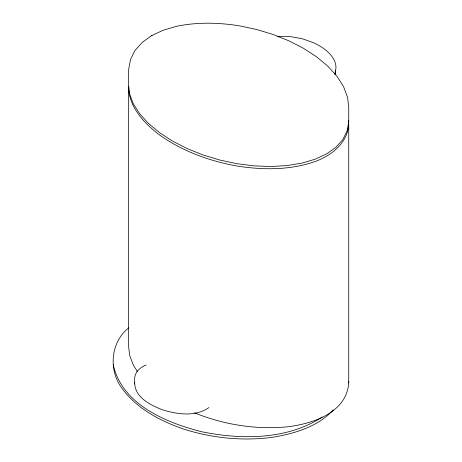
<?xml version="1.0" encoding="UTF-8"?>
<svg xmlns="http://www.w3.org/2000/svg" width="462" height="462" viewBox="0 0 462 462"><rect width="100%" height="100%" fill="white"/><g stroke="black" fill="none" stroke-linecap="round" stroke-linejoin="round"><path stroke-width="0.69" d="M335.146 74.266L335.493 70.721L335.06 74.284M335.117 74.48L335.995 67.4C335.822 59.413 329.851 53.049 323.787 48.591L319.132 45.571L313.773 42.822L302.194 38.698L290.021 36.538L284.165 36.273L277.356 36.758M208.94 407.559C195.276 417.151 176.802 414.368 161.839 409.569C150.214 405.001 134.529 397.054 134.719 382.651M348.741 121.668L347.124 130.942L342.833 139.524L335.978 147.211L326.726 153.806L315.303 159.147L301.992 163.103L287.121 165.581L271.061 166.511L254.192 165.881L236.948 163.698L219.745 160.019L203.003 154.937L187.139 148.573L172.54 141.089L159.569 132.658L148.55 123.498L139.743 113.837L133.374 103.904L129.597 93.942L128.5 84.211L128.5 70.334L130.544 59.338L135.031 50.439L142.342 42.267L151.692 35.609L163.074 30.284L176.178 26.409C197.037 21.957 218.613 22.505 239.582 25.855L256.653 29.499L273.163 34.511L288.819 40.795L303.522 48.319L316.655 56.866L327.593 65.951L336.885 76.143L343.63 86.798L347.62 97.603L348.741 107.79L348.741 121.668L348.585 120.276M348.585 122.586C349.087 141.811 331.849 155.405 315.303 161.457C290.217 170.305 262.947 170.114 236.948 166.014C209.419 161.047 182.473 151.265 159.569 134.973C144.127 123.273 128.806 107.074 128.5 86.521L128.5 345.484L129.597 355.22L133.374 365.176L137.497 371.604M348.741 123.978L348.741 382.94C346.546 412.953 312.295 423.879 287.121 426.853C255.694 429.77 223.591 424.728 194.41 412.768M136.798 371.945C134.303 375.45 134.407 379.897 134.517 383.98M136.931 371.783C139.183 368.612 142.527 366.406 146.113 365.02M128.731 327.835C110.649 342.065 108.339 369.646 121.65 387.872C136.717 408.766 160.464 421.148 184.332 429.302C212.947 438.299 243.457 441.25 273.209 437.202C294.941 433.466 317.937 426.686 333.287 409.938M322.251 417.071C286.96 439.968 241.603 439.836 201.646 431.745C166.233 422.736 121.835 404.487 113.259 364.651M151.692 35.609L151.986 35.47M348.585 381.548L348.741 382.94"/></g></svg>
